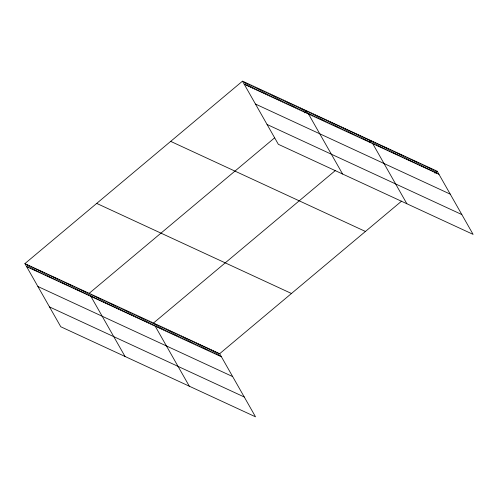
<?xml version="1.0" encoding="UTF-8"?>
<svg xmlns="http://www.w3.org/2000/svg" width="498" height="498" viewBox="0 0 498 498"><rect width="100%" height="100%" fill="white"/><g stroke="black" fill="none" stroke-linecap="round" stroke-linejoin="round"><path stroke-width="0.75" d="M24.9 263.616L219.662 353.698L255.524 416.826L60.762 326.744L24.9 263.616L242.476 81.174L437.238 171.256L473.1 234.384L278.338 144.302L242.476 81.174M274.579 137.871L89.173 293.341L125.035 356.475M304.452 112.828L306.749 110.898L342.612 174.032M335.403 170.49L153.44 323.071L189.308 386.199M369.292 142.073L371.016 140.629L406.878 203.757M219.662 353.698L401.625 201.117M434.941 173.18L437.238 171.256M244.213 84.23L438.975 174.312M255.474 104.057L450.236 194.139M267.077 124.481L461.839 214.563M170.677 141.376L365.439 231.458M96.699 203.408L291.461 293.49M26.637 266.673L221.398 356.755M37.898 286.499L232.659 376.581M49.501 306.924L244.263 397.006M435.103 170.266L436.839 173.323M432.967 169.276L434.704 172.339M430.826 168.293L432.569 171.349M428.691 167.303L430.428 170.36M426.556 166.313L428.292 169.376M424.421 165.33L426.157 168.386M422.285 164.34L424.022 167.396M420.15 163.35L421.887 166.407M418.015 162.36L419.752 165.423M415.874 161.377L417.617 164.433M413.738 160.387L415.475 163.444M411.603 159.397L413.34 162.46M409.468 158.414L411.205 161.47M407.333 157.424L409.07 160.481M405.198 156.434L406.934 159.491M403.056 155.444L404.799 158.507M400.921 154.461L402.658 157.517M398.786 153.471L400.523 156.528M396.651 152.481L398.388 155.544M394.516 151.498L396.252 154.554M392.38 150.508L394.117 153.565M390.245 149.518L391.982 152.575M388.104 148.529L389.847 151.591M385.969 147.545L387.705 150.601M383.834 146.555L385.57 149.612M381.698 145.565L383.435 148.628M379.563 144.582L381.3 147.638M377.428 143.592L379.165 146.649M375.293 142.602L377.03 145.659M373.151 141.613L374.894 144.675M368.875 139.639L370.612 142.696M366.733 138.643L368.47 141.706M364.592 137.653L366.329 140.716M362.451 136.664L364.187 139.72M360.309 135.674L362.046 138.73M358.162 134.684L359.898 137.741M356.02 133.688L357.757 136.751M353.879 132.698L355.616 135.761M351.737 131.709L353.474 134.765M349.596 130.719L351.333 133.775M347.455 129.729L349.191 132.785M345.307 128.739L347.05 131.796M343.166 127.743L344.902 130.806M341.024 126.753L342.761 129.816M338.883 125.764L340.62 128.82M336.741 124.774L338.478 127.83M334.6 123.784L336.337 126.841M332.452 122.788L334.195 125.851M330.311 121.798L332.048 124.861M328.17 120.809L329.906 123.865M326.028 119.819L327.765 122.875M323.887 118.829L325.624 121.886M321.745 117.839L323.482 120.896M319.604 116.843L321.341 119.906M317.456 115.853L319.199 118.916M315.315 114.864L317.052 117.92M313.174 113.874L314.91 116.93M311.032 112.884L312.769 115.941M308.891 111.888L310.628 114.951M304.602 109.909L306.345 112.965M302.46 108.919L304.197 111.975M300.319 107.929L302.056 110.986M298.178 106.939L299.914 109.996M296.036 105.943L297.773 109.006M293.895 104.954L295.631 108.016M291.753 103.964L293.49 107.02M289.606 102.974L291.349 106.03M287.464 101.984L289.201 105.041M285.323 100.988L287.06 104.051M283.181 99.998L284.918 103.061M281.04 99.009L282.777 102.065M278.899 98.019L280.635 101.075M276.751 97.029L278.494 100.086M274.61 96.039L276.346 99.096M272.468 95.043L274.205 98.106M270.327 94.054L272.064 97.116M268.185 93.064L269.922 96.12M266.044 92.074L267.781 95.13M263.903 91.084L265.639 94.141M261.755 90.088L263.492 93.151M259.614 89.098L261.35 92.161M257.472 88.109L259.209 91.165M255.331 87.119L257.068 90.175M253.189 86.129L254.926 89.186M251.048 85.139L252.785 88.196M248.9 84.143L250.643 87.206M246.759 83.154L248.496 86.216M244.618 82.164L246.354 85.22M217.526 352.709L219.263 355.765M215.391 351.719L217.128 354.781M213.25 350.735L214.993 353.792M211.115 349.745L212.851 352.802M208.979 348.756L210.716 351.812M206.844 347.766L208.581 350.829M204.709 346.782L206.446 349.839M202.574 345.793L204.311 348.849M200.439 344.803L202.176 347.865M198.297 343.819L200.04 346.876M196.162 342.829L197.899 345.886M194.027 341.84L195.764 344.896M191.892 340.85L193.629 343.913M189.757 339.866L191.493 342.923M187.621 338.877L189.358 341.933M185.486 337.887L187.223 340.949M183.345 336.903L185.088 339.96M181.21 335.913L182.947 338.97M179.075 334.924L180.811 337.98M176.939 333.934L178.676 336.997M174.804 332.95L176.541 336.007M172.669 331.961L174.406 335.017M170.534 330.971L172.271 334.034M168.392 329.987L170.135 333.044M166.257 328.997L167.994 332.054M164.122 328.008L165.859 331.064M161.987 327.018L163.724 330.081M159.852 326.034L161.589 329.091M157.717 325.045L159.453 328.101M155.575 324.055L157.318 327.118M151.299 322.075L153.035 325.138M149.157 321.086L150.894 324.148M147.016 320.096L148.753 323.152M144.874 319.106L146.611 322.162M142.733 318.116L144.47 321.173M140.585 317.12L142.328 320.183M138.444 316.13L140.181 319.193M136.303 315.141L138.039 318.197M134.161 314.151L135.898 317.207M132.02 313.161L133.757 316.218M129.878 312.171L131.615 315.228M127.731 311.175L129.474 314.238M125.589 310.186L127.326 313.248M123.448 309.196L125.185 312.252M121.307 308.206L123.043 311.262M119.165 307.216L120.902 310.273M117.024 306.22L118.761 309.283M114.882 305.23L116.619 308.293M112.735 304.241L114.478 307.297M110.593 303.251L112.33 306.307M108.452 302.261L110.189 305.318M106.311 301.271L108.047 304.328M104.169 300.275L105.906 303.338M102.028 299.286L103.765 302.348M99.88 298.296L101.623 301.352M97.739 297.306L99.476 300.362M95.597 296.316L97.334 299.373M93.456 295.32L95.193 298.383M91.315 294.33L93.051 297.393M87.032 292.351L88.769 295.407M84.884 291.361L86.621 294.418M82.743 290.371L84.479 293.428M80.601 289.375L82.338 292.438M78.46 288.386L80.197 291.448M76.319 287.396L78.055 290.452M74.177 286.406L75.914 289.463M72.029 285.416L73.772 288.473M69.888 284.42L71.625 287.483M67.747 283.43L69.483 286.493M65.605 282.441L67.342 285.503M63.464 281.451L65.201 284.507M61.322 280.461L63.059 283.518M59.175 279.471L60.918 282.528M57.033 278.475L58.77 281.538M54.892 277.486L56.629 280.548M52.751 276.496L54.487 279.552M50.609 275.506L52.346 278.563M48.468 274.516L50.205 277.573M46.326 273.526L48.063 276.583M44.179 272.531L45.922 275.593M42.037 271.541L43.774 274.603M39.896 270.551L41.633 273.607M37.755 269.561L39.491 272.618M35.613 268.571L37.35 271.628M33.472 267.575L35.209 270.638M31.324 266.586L33.067 269.648M29.183 265.596L30.92 268.652M27.041 264.606L28.778 267.663"/></g></svg>
